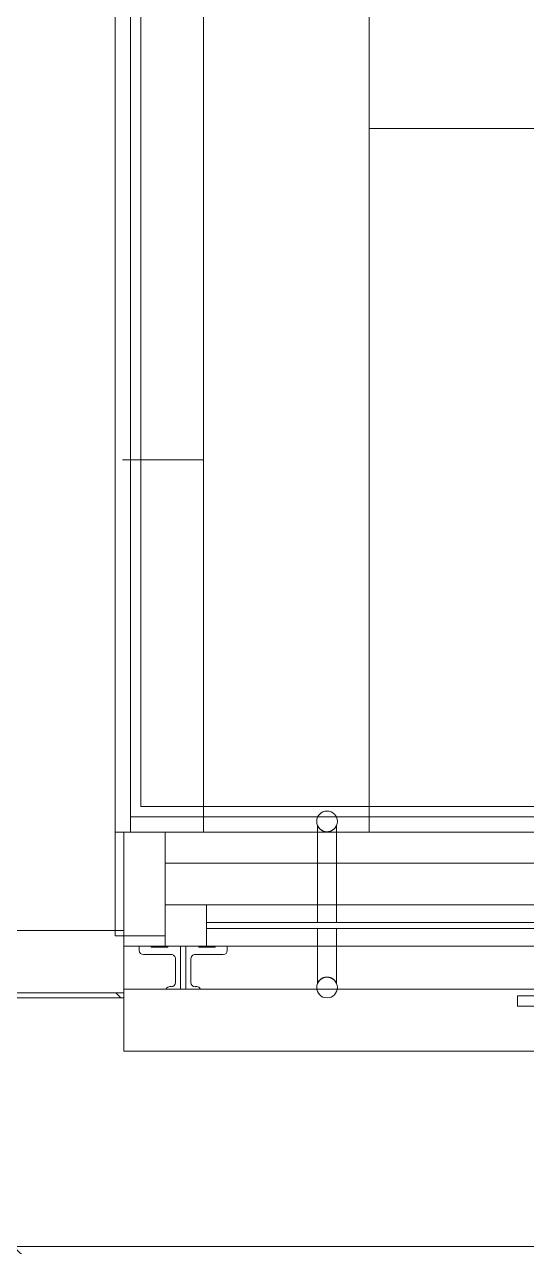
# Model space of a CAD drawing. Header units: metres. Extents: x 3856 to 4207, y -1118 to -691.
# Drawn here: x 4001.369 to 4001.854, y -996.427 to -995.247 of the extents above; entities that cross this region are included whole.
import ezdxf

# ---------------------------------------------------------------- set-up
doc = ezdxf.new("R2010")
doc.units = ezdxf.units.M
for name, color, linetype, lineweight in [('Balusters', 7, 'Continuous', 9), ('Cut Pattern', 7, 'Continuous', 18), ('Detail Items', 7, 'Continuous', 9), ('Doors', 7, 'Continuous', 9), ('Floors', 7, 'Continuous', 9), ('Glass', 7, 'Continuous', 9), ('Panel', 7, 'Continuous', 9), ('Railings', 7, 'Continuous', 9), ('Surface Pattern', 7, 'Continuous', 9), ('Top Rails', 7, 'Continuous', 9), ('Walls', 7, 'Continuous', 9)]:
    doc.layers.add(name, color=color, linetype=linetype, lineweight=lineweight)
doc.layers.add('ROA-E00-URB-A101-MASTER_PLAN cambio estaciomientos_dwg', color=7, linetype='Continuous', lineweight=9, true_color=0x767676)

# ---------------------------------------------------------------- blocks, each defined once
blk = doc.blocks.new('Puertas fijas 3 cuerpos rejilla  - PV-1 Balcón Frances 2_80x2_10-V234-IMPLANTACIÓN - KIT COMERCIAL')
at = {"layer": 'Detail Items'}
for p, q in [((-0.7401, -0.235), (-0.7401, -0.245)), ((-0.567, -0.235), (-0.7401, -0.235)), ((-0.7401, -0.245), (-0.567, -0.245))]:
    blk.add_line(p, q, dxfattribs=at)
at = {"layer": 'Doors'}
for p, q in [((-0.9333, -0.0706), (-0.9333, -0.164)), ((-0.915, -0.164), (-0.915, -0.0706)), ((-1.1204, -0.077), (-1.0804, -0.077)), ((-1.0804, -0.077), (1.6397, -0.077)), ((-1.0804, -0.077), (-1.0804, -0.147)), ((-0.1938, -0.107), (-1.0804, -0.107)), ((-1.0804, -0.177), (-1.1204, -0.177)), ((-0.9333, -0.17), (-0.9333, -0.2228)), ((-0.915, -0.2228), (-0.915, -0.17))]:
    blk.add_line(p, q, dxfattribs=at)
for centre, start, end in [((-0.9241, -0.0665), 0, 180), ((-0.9241, -0.0665), 0, 180), ((-0.9241, -0.0665), 180, 360), ((-0.9241, -0.0665), 180, 0), ((-0.9241, -0.2269), 0, 180), ((-0.9241, -0.2269), 0, 180), ((-0.9241, -0.2269), 180, 360), ((-0.9241, -0.2269), 180, 195), ((-0.9241, -0.2269), 345, 0)]:
    blk.add_arc(centre, 0.01, start, end, dxfattribs=at)
for points in [[(-0.9333, -0.0706), (-0.9332, -0.0707), (-0.9331, -0.071), (-0.9329, -0.0713), (-0.9328, -0.0716), (-0.9327, -0.0717), (-0.9325, -0.0719), (-0.9323, -0.0722), (-0.9321, -0.0726), (-0.9317, -0.0731), (-0.9312, -0.0736), (-0.9307, -0.0741), (-0.9302, -0.0745), (-0.9296, -0.0749), (-0.9289, -0.0753), (-0.9282, -0.0757), (-0.9275, -0.076), (-0.9267, -0.0762), (-0.9256, -0.0765), (-0.9244, -0.0766), (-0.9232, -0.0765), (-0.9221, -0.0764), (-0.921, -0.0761), (-0.92, -0.0757), (-0.9194, -0.0754), (-0.919, -0.0751), (-0.9186, -0.0749), (-0.9181, -0.0745), (-0.9175, -0.0741), (-0.917, -0.0736), (-0.9166, -0.0731), (-0.9162, -0.0726), (-0.9159, -0.0722), (-0.9157, -0.0719), (-0.9156, -0.0717), (-0.9155, -0.0716), (-0.9153, -0.0713), (-0.9152, -0.071), (-0.9151, -0.0707), (-0.915, -0.0706)], [(-0.915, -0.0706), (-0.9151, -0.0707), (-0.9152, -0.071), (-0.9153, -0.0713), (-0.9155, -0.0716), (-0.9156, -0.0717), (-0.9157, -0.0719), (-0.9159, -0.0722), (-0.9162, -0.0726), (-0.9166, -0.0731), (-0.917, -0.0736), (-0.9175, -0.0741), (-0.9181, -0.0745), (-0.9187, -0.0749), (-0.9193, -0.0753), (-0.92, -0.0757), (-0.9208, -0.076), (-0.9216, -0.0762), (-0.9227, -0.0765), (-0.9238, -0.0766), (-0.925, -0.0765), (-0.9261, -0.0764), (-0.9272, -0.0761), (-0.9282, -0.0757), (-0.9288, -0.0754), (-0.9293, -0.0751), (-0.9297, -0.0749), (-0.9302, -0.0745), (-0.9307, -0.0741), (-0.9312, -0.0736), (-0.9317, -0.0731), (-0.9321, -0.0726), (-0.9323, -0.0722), (-0.9325, -0.0719), (-0.9327, -0.0717), (-0.9328, -0.0716), (-0.9329, -0.0713), (-0.9331, -0.071), (-0.9332, -0.0707), (-0.9333, -0.0706)], [(-0.915, -0.2228), (-0.9151, -0.2227), (-0.9152, -0.2225), (-0.9153, -0.2221), (-0.9155, -0.2219), (-0.9156, -0.2217), (-0.9157, -0.2215), (-0.9159, -0.2212), (-0.9162, -0.2208), (-0.9166, -0.2203), (-0.917, -0.2199), (-0.9175, -0.2194), (-0.9181, -0.219), (-0.9187, -0.2185), (-0.9193, -0.2182), (-0.92, -0.2178), (-0.9208, -0.2175), (-0.9216, -0.2172), (-0.9227, -0.217), (-0.9238, -0.2169), (-0.925, -0.217), (-0.9261, -0.2171), (-0.9272, -0.2174), (-0.9282, -0.2178), (-0.9288, -0.2181), (-0.9293, -0.2183), (-0.9297, -0.2186), (-0.9302, -0.219), (-0.9307, -0.2194), (-0.9312, -0.2199), (-0.9317, -0.2203), (-0.9321, -0.2208), (-0.9323, -0.2212), (-0.9325, -0.2215), (-0.9327, -0.2217), (-0.9328, -0.2219), (-0.9329, -0.2221), (-0.9331, -0.2225), (-0.9332, -0.2227), (-0.9333, -0.2228)], [(-0.9333, -0.2228), (-0.9332, -0.2227), (-0.9331, -0.2225), (-0.9329, -0.2221), (-0.9328, -0.2219), (-0.9327, -0.2217), (-0.9325, -0.2215), (-0.9323, -0.2212), (-0.9321, -0.2208), (-0.9317, -0.2203), (-0.9312, -0.2199), (-0.9307, -0.2194), (-0.9302, -0.219), (-0.9296, -0.2185), (-0.9289, -0.2182), (-0.9282, -0.2178), (-0.9275, -0.2175), (-0.9267, -0.2172), (-0.9256, -0.217), (-0.9244, -0.2169), (-0.9232, -0.217), (-0.9221, -0.2171), (-0.921, -0.2174), (-0.92, -0.2178), (-0.9194, -0.2181), (-0.919, -0.2183), (-0.9186, -0.2186), (-0.9181, -0.219), (-0.9175, -0.2194), (-0.917, -0.2199), (-0.9166, -0.2203), (-0.9162, -0.2208), (-0.9159, -0.2212), (-0.9157, -0.2215), (-0.9156, -0.2217), (-0.9155, -0.2219), (-0.9153, -0.2221), (-0.9152, -0.2225), (-0.9151, -0.2227), (-0.915, -0.2228)]]:
    blk.add_open_spline(points, degree=3, knots=[0, 0, 0, 0, 0.055556, 0.083333, 0.097222, 0.111111, 0.125, 0.138889, 0.166667, 0.194444, 0.222222, 0.25, 0.277778, 0.305556, 0.333333, 0.361111, 0.388889, 0.416667, 0.444444, 0.5, 0.527778, 0.555556, 0.611111, 0.638889, 0.666667, 0.680556, 0.694444, 0.722222, 0.75, 0.777778, 0.805556, 0.833333, 0.861111, 0.875, 0.888889, 0.902778, 0.916667, 0.944444, 1, 1, 1, 1], dxfattribs=at)
at = {"layer": 'Glass'}
for p, q in [((-0.1937, -0.164), (-1.0404, -0.164)), ((-1.0404, -0.164), (-1.0404, -0.17)), ((-1.0404, -0.17), (-0.1937, -0.17))]:
    blk.add_line(p, q, dxfattribs=at)
at = {"layer": 'Panel'}
for p, q in [((-1.0404, -0.147), (-1.0804, -0.147)), ((-1.0804, -0.147), (-1.0804, -0.187)), ((-1.0404, -0.147), (-0.1938, -0.147)), ((-1.0404, -0.187), (-1.0404, -0.147)), ((-1.0804, -0.187), (-1.0404, -0.187)), ((-0.1937, -0.187), (-1.0404, -0.187))]:
    blk.add_line(p, q, dxfattribs=at)
blk = doc.blocks.new('Railing - 13048 _ 37304-V168-IMPLANTACIÓN - KIT COMERCIAL')
at = {"layer": 'Balusters'}
for p, q in [((-0.008, 0.0385), (-0.008, 0.0115)), ((-0.008, 0.0115), (-0.008, 0.0385)), ((-0.0005, 0.0425), (-0.004, 0.0425)), ((-0.004, 0.0425), (-0.0005, 0.0425)), ((-0.001, 0.015), (-0.001, 0.031)), ((-0.001, 0.031), (0, 0.031)), ((0, 0.031), (-0.001, 0.031)), ((-0.001, 0.031), (-0.001, 0.015)), ((-0.039, 0.0115), (-0.039, 0.013)), ((-0.039, 0.013), (-0.039, 0.0115)), ((0, 0.015), (-0.001, 0.015)), ((-0.001, 0.015), (0, 0.015)), ((-0.0414, 0.0025), (0, 0.0025)), ((0, 0.0025), (-0.0414, 0.0025)), ((-0.012, 0.0075), (-0.035, 0.0075)), ((-0.035, 0.0075), (-0.012, 0.0075)), ((0, -0.0025), (-0.0414, -0.0025)), ((-0.0414, -0.0025), (0, -0.0025)), ((-0.039, -0.013), (-0.039, -0.0115)), ((-0.039, -0.0115), (-0.039, -0.013)), ((-0.035, -0.0075), (-0.012, -0.0075)), ((-0.012, -0.0075), (-0.035, -0.0075)), ((-0.008, -0.0115), (-0.008, -0.0385)), ((-0.008, -0.0385), (-0.008, -0.0115)), ((-0.001, -0.031), (-0.001, -0.015)), ((-0.001, -0.015), (0, -0.015)), ((0, -0.015), (-0.001, -0.015)), ((-0.001, -0.015), (-0.001, -0.031)), ((0, -0.031), (-0.001, -0.031)), ((-0.001, -0.031), (0, -0.031)), ((0, -0.042), (0, -0.031)), ((0, -0.031), (0, -0.042)), ((-0.004, -0.0425), (-0.0005, -0.0425)), ((-0.0005, -0.0425), (-0.004, -0.0425))]:
    blk.add_line(p, q, dxfattribs=at)
for centre, radius, start, end in [((-0.004, 0.0385), 0.00404, 90, 180), ((-0.004, 0.0385), 0.00404, 90, 180), ((-0.0005, 0.042), 0.000549, 30, 90), ((-0.0005, 0.042), 0.000549, 30, 90), ((-0.043, 0.013), 0.00399, 360, 60), ((-0.043, 0.013), 0.00399, 0, 60), ((-0.035, 0.0115), 0.00405, 180, 270), ((-0.035, 0.0115), 0.00405, 180, 270), ((-0.012, 0.0115), 0.00403, 270, 0), ((-0.012, 0.0115), 0.00403, 270, 360), ((-0.035, -0.0115), 0.00405, 90, 180), ((-0.035, -0.0115), 0.00405, 90, 180), ((-0.012, -0.0115), 0.00403, 360, 90), ((-0.012, -0.0115), 0.00403, 360, 90), ((-0.043, -0.013), 0.00399, 300, 360), ((-0.043, -0.013), 0.00399, 300, 360), ((-0.004, -0.0385), 0.00404, 180, 270), ((-0.004, -0.0385), 0.00404, 180, 270), ((-0.0005, -0.042), 0.000549, 270, 360), ((-0.0005, -0.042), 0.000549, 270, 360)]:
    blk.add_arc(centre, radius, start, end, dxfattribs=at)
blk = doc.blocks.new('Railing - Railing-12155505-IMPLANTACIÓN - KIT COMERCIAL')
at = {"extrusion": (0, 0, -1), "zscale": -1, "rotation": 89.99999999999422}
blk.add_blockref('Railing - 13048 _ 37304-V168-IMPLANTACIÓN - KIT COMERCIAL', (-3979.1573, -1024.7296), dxfattribs=at)
blk = doc.blocks.new('Top Rail Type - Top Rail_Internal_-V208-IMPLANTACIÓN - KIT COMERCIAL')
at = {"layer": 'Top Rails'}
for p, q in [((3979.0998, -1024.771), (3979.1573, -1024.771)), ((3979.1573, -1024.771), (3981.8374, -1024.771)), ((3979.0998, -1024.831), (3979.0998, -1024.7746)), ((3979.1573, -1024.831), (3979.0998, -1024.831)), ((3981.8374, -1024.831), (3979.1573, -1024.831))]:
    blk.add_line(p, q, dxfattribs=at)
blk = doc.blocks.new('Top Rail Type - Top Rail_Internal_-V209-IMPLANTACIÓN - KIT COMERCIAL')
at = {"layer": 'Top Rails'}
for p, q in [((3979.1573, -1024.771), (3979.0998, -1024.771)), ((3981.8374, -1024.771), (3979.1573, -1024.771)), ((3979.0998, -1024.831), (3979.0998, -1024.7746)), ((3979.1573, -1024.831), (3979.0998, -1024.831)), ((3981.8374, -1024.831), (3979.1573, -1024.831))]:
    blk.add_line(p, q, dxfattribs=at)
blk = doc.blocks.new('EDIFICIO TIPO A_rvt-3-IMPLANTACIÓN - KIT COMERCIAL')
at = {"layer": 'Cut Pattern', "lineweight": 9, "true_color": 0x0f0f0f}
h = blk.add_hatch(dxfattribs=at)
h.set_pattern_fill('FP_6', color=250, style=0, pattern_type=2)
h.set_pattern_definition([(45, (0, 0), (-0.35355339, 0.35355339), [])])
h.paths.add_polyline_path([(4000.6084, -996.1823), (4001.4651, -996.1823), (4001.4651, -996.1223), (4000.6084, -996.1223)])
at = {"layer": 'Surface Pattern', "true_color": 0x808080}
h = blk.add_hatch(dxfattribs=at)
h.set_pattern_fill('FP_65', color=8, style=0, pattern_type=2)
h.set_pattern_definition([(270, (6041.702, 1034.412), (0.16, 1e-17), []), (0, (6041.702, 1034.412), (0.32, 0.32), [0.16, -1.12]), (0, (6041.862, 1033.772), (0.32, 0.32), [0.16, -1.12])])
h.paths.add_polyline_path([(4001.5051, -996.0273), (4004.9568, -996.0273), (4004.9568, -987.8273), (4001.4568, -987.8273), (4001.4568, -989.0273), (4001.3568, -989.0273), (4001.3568, -987.6373), (4001.4068, -987.6373), (4001.4068, -986.9173), (4001.3568, -986.9173), (4001.3568, -986.8273), (4000.3568, -986.8273), (4000.3568, -986.8673), (4000.3068, -986.8673), (4000.3068, -987.6873), (4000.3568, -987.6873), (4000.3568, -990.6273), (4000.2568, -990.6273), (4000.2568, -990.3273), (3998.9818, -990.3273), (3998.9818, -991.5673), (3999.9318, -991.5673), (3999.9318, -991.6073), (3998.9818, -991.6073), (3998.9818, -991.6273), (4001.4568, -991.6273), (4001.4568, -991.7423), (4001.5918, -991.7423), (4001.5918, -993.5423), (4001.4568, -993.5423), (4001.4651, -996.0273)])
h.paths.add_polyline_path([(4003.3702, -995.9513), (4003.3702, -995.1513), (4004.0702, -995.1513), (4004.0702, -993.6366), (4004.8702, -993.6366), (4004.8702, -995.9513), (4004.0702, -995.9513)])
h.paths.add_polyline_path([(4002.8254, -994.6273), (4002.8254, -994.1273), (4003.4254, -994.1273), (4003.4254, -994.6273), (4003.3702, -994.6273)])
h.paths.add_polyline_path([(4004.3068, -992.0273), (4002.7068, -992.0273), (4002.7068, -991.3273), (4004.3068, -991.3273)])
h.paths.add_polyline_path([(3999.6568, -990.2273), (3999.6568, -990.1293), (3998.5568, -990.1293), (3998.5568, -990.1143), (3999.6568, -990.1143), (3999.6568, -987.8273), (3998.5559, -987.8293), (3998.5559, -990.2273), (3998.6176, -990.2273)])
h.paths.add_polyline_path([(3999.4559, -987.7273), (4000.2568, -987.7273), (4000.2568, -987.7073), (3999.4068, -987.7073), (3999.4068, -987.6673), (4000.2668, -987.6673), (4000.2568, -986.8273), (3999.7568, -986.8273), (3999.7568, -984.5273), (3996.4068, -984.5273), (3996.4068, -987.7273), (3999.4068, -987.7273)])
h.paths.add_polyline_path([(4004.9568, -987.7273), (4004.9568, -984.5273), (4002.0568, -984.5298), (4002.0568, -986.7148), (4002.0818, -986.7148), (4002.0818, -986.7298), (4002.0568, -986.7298), (4002.0568, -986.8273), (4001.4568, -986.8273), (4001.4568, -987.6173), (4002.2068, -987.6173), (4002.2068, -987.6573), (4001.4568, -987.6573), (4001.4568, -987.7273), (4002.618, -987.7273)])
h.paths.add_polyline_path([(3996.5273, -987.295), (3996.5273, -986.895), (3996.9273, -986.895), (3996.9273, -987.295)])
h.paths.add_polyline_path([(3996.5273, -986.795), (3996.5273, -985.195), (3998.4273, -985.195), (3998.4273, -986.795), (3997.2842, -986.795)])
h.paths.add_polyline_path([(3996.788, -985.095), (3996.5273, -985.095), (3996.5273, -984.695), (3996.9273, -984.695), (3996.9273, -985.095)])
at = {"layer": 'Floors'}
blk.add_line((4001.4568, -993.5423), (4001.4568, -996.0273), dxfattribs=at)
at = {"layer": 'Walls', "lineweight": 18}
for p, q in [((4001.4718, -996.0273), (4001.4718, -993.5123)), ((4001.4568, -993.5273), (4001.4568, -996.0273)), ((4001.4651, -996.0273), (4001.4568, -996.0273)), ((4001.4568, -996.0273), (4001.4568, -996.1273)), ((4001.4568, -996.0273), (4001.4718, -996.0273)), ((4001.4651, -996.1273), (4001.4651, -996.0273)), ((4001.4651, -996.1223), (4000.6084, -996.1223)), ((4001.4568, -996.1273), (4001.4651, -996.1273)), ((4001.4651, -996.1823), (4001.4651, -996.1223)), ((4000.6084, -996.1823), (4001.4651, -996.1823))]:
    blk.add_line(p, q, dxfattribs=at)
at = {"layer": 'Walls'}
for p, q in [((4001.4718, -996.0123), (4001.4718, -993.5423)), ((4001.4718, -993.5423), (4001.4718, -996.0123)), ((4001.4818, -996.0023), (4001.4818, -993.5423)), ((4001.4818, -993.5423), (4001.4818, -996.0023)), ((4004.9318, -996.0023), (4001.4818, -996.0023)), ((4001.4818, -996.0023), (4004.9318, -996.0023)), ((4001.4818, -996.0123), (4001.4718, -996.0123)), ((4001.4718, -996.0123), (4001.4818, -996.0123)), ((4001.4718, -996.0123), (4004.2584, -996.0123)), ((4001.4718, -996.0123), (4001.4718, -996.0273)), ((4004.9318, -996.0123), (4001.4818, -996.0123)), ((4001.4818, -996.0123), (4004.9318, -996.0123)), ((4001.5051, -996.1373), (4001.4651, -996.1373)), ((4001.4651, -996.1373), (4001.5051, -996.1373))]:
    blk.add_line(p, q, dxfattribs=at)
at = {"layer": 'Doors', "lineweight": 9}
blk.add_blockref('Puertas fijas 3 cuerpos rejilla  - PV-1 Balcón Frances 2_80x2_10-V234-IMPLANTACIÓN - KIT COMERCIAL', (4002.5856, -995.9503), dxfattribs=at)
at = {"layer": 'Railings', "lineweight": 9}
blk.add_blockref('Railing - Railing-12155505-IMPLANTACIÓN - KIT COMERCIAL', (22.3653, 28.5922), dxfattribs=at)
at = {"layer": 'Top Rails', "lineweight": 9}
for name in ['Top Rail Type - Top Rail_Internal_-V208-IMPLANTACIÓN - KIT COMERCIAL', 'Top Rail Type - Top Rail_Internal_-V209-IMPLANTACIÓN - KIT COMERCIAL']:
    blk.add_blockref(name, (22.3653, 28.5922), dxfattribs=at)
blk = doc.blocks.new('ROA-E00-URB-A101-MASTER_PLAN cambio estaciomientos_dwg_ROA-E01-ARQ-R23_rvt-3-Master Plan - Etapa 1-7986584-IMPLANTACIÓN - KIT COMERCIAL')
at = {"layer": 'Cut Pattern', "lineweight": 9}
h = blk.add_hatch(dxfattribs=at)
h.set_pattern_fill('FP_1445', color=256, style=0, pattern_type=2)
h.set_pattern_definition([(45, (-3099.551, 4900.019), (-0.176776695, 0.176776695), [])])
h.paths.add_polyline_path([(996.1873, 4001.4651), (996.1823, 4001.4651), (996.1823, 4000.6084), (996.1873, 4000.6084), (996.1873, 4001.2845)])
at = {"layer": 'Walls'}
blk.add_line((996.1873, 4000.6068), (996.1873, 4001.4651), dxfattribs=at)
at = {"layer": 'Walls', "flags": 128}
blk.add_lwpolyline([(996.1373, 4001.5051), (996.1373, 4001.4651)], close=True, dxfattribs=at)
blk = doc.blocks.new('ROA-E00-URB-A101-MASTER_PLAN cambio estaciomientos_dwg-7942325-IMPLANTACIÓN - KIT COMERCIAL')
blk.add_blockref('ROA-E00-URB-A101-MASTER_PLAN cambio estaciomientos_dwg_ROA-E01-ARQ-R23_rvt-3-Master Plan - Etapa 1-7986584-IMPLANTACIÓN - KIT COMERCIAL', (0, 0))

msp = doc.modelspace()

# ---------------------------------------------------------------- hatches: boundary and pattern name
at = {"layer": 'Surface Pattern', "true_color": 0x848967}
h = msp.add_hatch(dxfattribs=at)
h.set_pattern_fill('FP_1441', color=8, style=0, pattern_type=2)
h.set_pattern_definition([(44.463, (5.681, -59.794), (-1.7672142, -0.00818627), [0.92864, -3.715]), (44.463, (6.93, -58.568), (-1.7672142, -0.00818627), [0.92864, -3.715]), (44.463, (8.18, -60.15), (-1.7672142, -0.00818627), [0.30955, -2.476]), (90, (8.18, -59.173), (-0.62487, 0.60784), [0.61055, -2.442]), (315.792, (8.18, -58.562), (0.0003423, 3.4538442), [0.61641, -3.698]), (0.24873, (6.93, -58.568), (2.4993753, 2.4528733), [0.37493, -1.25]), (0.24873, (3.806, -57.36), (2.4993753, 2.4528733), [0.37493, -2.5])])
h.paths.add_polyline_path([(3999.1037, -997.0214), (4005.3568, -996.4273), (3999.1037, -996.4273), (3999.1037, -996.9419)])

# ---------------------------------------------------------------- linework, layer by layer
at = {"layer": 'Floors'}
msp.add_line((3999.1037, -996.4273), (4005.3568, -996.4273), dxfattribs=at)

# ---------------------------------------------------------------- block references
at = {"lineweight": 5}
msp.add_blockref('EDIFICIO TIPO A_rvt-3-IMPLANTACIÓN - KIT COMERCIAL', (0, 0), dxfattribs=at)
at = {"layer": 'ROA-E00-URB-A101-MASTER_PLAN cambio estaciomientos_dwg', "color": 7, "rotation": 269.9999999999999}
msp.add_blockref('ROA-E00-URB-A101-MASTER_PLAN cambio estaciomientos_dwg-7942325-IMPLANTACIÓN - KIT COMERCIAL', (0, 0), dxfattribs=at)

doc.saveas('drawing.dxf')
